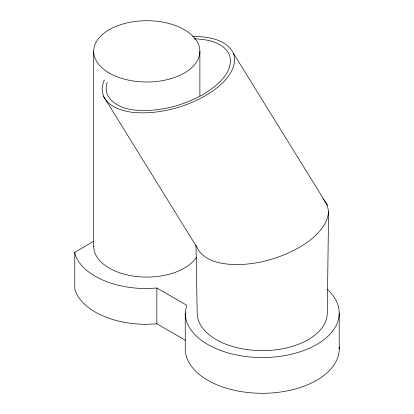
<?xml version="1.0" encoding="UTF-8"?>
<svg xmlns="http://www.w3.org/2000/svg" width="414" height="414" viewBox="0 0 414 414"><rect width="100%" height="100%" fill="white"/><g stroke="black" fill="none" stroke-linecap="round" stroke-linejoin="round"><path stroke-width="0.62" d="M192.582 36.437L193.824 36.36C208.185 36.753 226.179 39.102 233.444 53.344L327.303 205.075L328.566 211.694L327.277 313.087A65.039 37.55 0 0 1 262.238 350.637A65.039 37.55 0 0 1 197.193 313.087L195.977 244.933M339.154 346.989A76.988 44.448 0 0 1 263.853 393.29A76.988 44.448 0 0 1 185.249 348.852L185.249 313.087L186.6 305.18L156.859 288.009L146.789 288.584A73.004 42.15 0 0 1 75.188 254.657L74.779 252.245L93.559 241.403M107.21 82.319C101.446 98.915 119.946 108.691 133.727 109.922C157.672 112.473 181.984 106.129 202.917 94.594C216.165 86.293 234.65 72.698 229.459 54.653C223.006 41.923 207.114 39.206 194.166 38.828M328.566 211.694C327.753 224.165 318.33 233.636 309.087 241C295.13 251.169 278.917 257.818 262.166 261.746C246.77 264.903 230.588 266.083 215.285 261.777C207.88 259.247 200.593 255.071 197.167 247.691L103.309 95.965L102.051 89.346L103.34 82.163L104.504 79.866M185.498 340.313L156.859 323.779L146.789 324.348A73.004 42.15 0 0 1 75.188 290.421L74.779 288.015L74.779 252.245M323.541 199.279L327.303 205.075M103.309 95.965C108.385 106.631 120.634 110.502 131.471 112.22C148.259 114.15 165.212 111.49 181.249 106.476C196.717 101.161 211.673 93.574 223.488 82.086C230.65 74.592 237.191 64.01 233.444 53.344M339.221 313.087L339.221 348.852M199.884 51.352L199.884 95.97M156.859 288.009L156.859 323.779M93.699 51.352L93.699 246.635M327.215 289.251A76.988 44.448 0 0 1 283.735 355.766A76.988 44.448 0 0 1 185.249 313.087M196.536 257.151A53.095 30.652 0 0 1 137.36 276.604A53.095 30.652 0 0 1 93.699 246.433M109.249 73.03A53.095 30.652 0 0 0 198.073 59.29A53.095 30.652 0 0 0 133.049 21.745A53.095 30.652 0 0 0 109.249 73.03"/></g></svg>
